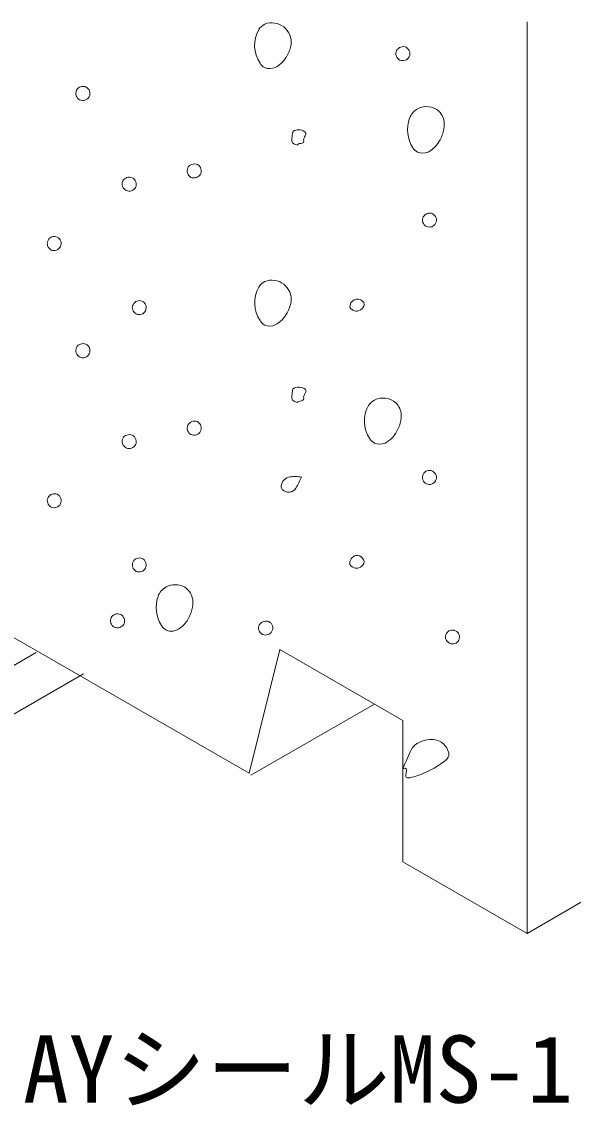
# Model space of a CAD drawing. Units: millimetres, scale not verified. Extents: x -9027 to 5741, y -687 to 9286.
# Drawn here: x 11 to 288, y -75 to 468 of the extents above; entities that cross this region are included whole.
import ezdxf
from ezdxf.enums import TextEntityAlignment as Align

# ---------------------------------------------------------------- set-up
doc = ezdxf.new("R2010")
doc.units = ezdxf.units.MM
doc.header["$LTSCALE"] = 10
doc.layers.add('0-0_文字', color=7, linetype='Continuous', lineweight=18)
doc.layers.add('0-1_レイヤ___3', color=7, linetype='Continuous', lineweight=18)
doc.styles.add('ＭＳ ゴシック', font='')
doc.styles.get('ＭＳ ゴシック').set_extended_font_data('MS Gothic')

msp = doc.modelspace()

# ---------------------------------------------------------------- linework, layer by layer
at = {"layer": '0-1_レイヤ___3'}
for p, q in [((264.65, 467.8), (264.65, 11)), ((264.65, 11), (770.85, 303.8)), ((-346.55, -59.2), (18.65, 151.8)), ((-167.75, 20), (42.45, 141)), ((126.25, 90.2), (187.85, 125.6))]:
    msp.add_line(p, q, dxfattribs=at)
msp.add_lwpolyline([(264.65, 11), (202.45, 46.8), (202.45, 117.6), (140.85, 153.2), (125.45, 91.2), (-56.35, 195.8), (-56.35, 450.8)], dxfattribs=at)
for centre, radius, start, end in [((136.74, 457.51), 9.73, 353.0487, 110.9843), ((144.29, 455.95), 16.14, 150.818, 213.6761), ((137.15, 459.23), 8.34, 117.8956, 146.6145), ((129.5, 459.14), 17.12, 330.8318, 350.5697), ((132.15, 457.18), 13.86, 297.2349, 332.5725), ((202.79, 451.91), 3.84, 157.2059, 239.664), ((202.6, 451.37), 3.91, 68.1331, 148.7368), ((202.13, 451.69), 3.83, 337.0731, 59.7968), ((136.02, 450.19), 6.07, 211.762, 242.2927), ((202.35, 452.12), 3.83, 247.0731, 329.7968), ((135.8, 450.85), 6.57, 246.6608, 294.204), ((42.04, 431.83), 3.56, 63.0728, 153.7971), ((42.07, 431.8), 3.57, 333.2504, 63.6195), ((42.47, 431.94), 3.9, 158.0154, 238.8545), ((41.91, 432.23), 3.91, 248.1331, 328.7368), ((214.57, 416.07), 9.39, 120.1284, 158.7491), ((214.22, 415.57), 9.66, 49.0647, 116.8698), ((221.99, 413.73), 17.17, 160.4433, 212.1357), ((214.12, 416.53), 9.04, 1.0465, 44.5876), ((148.99, 411.49), 1.94, 115.5069, 182.7489), ((149.77, 409.4), 4.16, 92.9323, 112.8177), ((150.84, 392.78), 20.82, 89.9723, 93.5525), ((150.63, 409.57), 4.04, 37.0156, 86.8394), ((209.67, 416.16), 13.5, 339.0692, 2.2836), ((148.78, 408.4), 2.01, 170.84, 234.5656), ((248.62, 400.19), 102.18, 173.7039, 175.2137), ((151.72, 407.77), 0.978, 289.9552, 333.3119), ((150.49, 408.15), 2.25, 338.7369, 16.5566), ((183.58, 395.72), 33.58, 152.4327, 157.0753), ((152.95, 411.67), 0.959, 334.1678, 19.6441), ((208.5, 414.9), 14.05, 297.996, 333.3342), ((203.03, 418.26), 20.45, 331.7943, 340.2031), ((150.37, 411.04), 5.1, 237.2436, 261.8908), ((150.59, 405.76), 0.96, 76.2564, 165.9612), ((150.99, 410.2), 3.51, 267.0806, 287.6241), ((212.61, 407.78), 6.06, 211.7177, 242.3369), ((212.35, 408.4), 6.51, 246.855, 294.8746), ((97.96, 392.67), 3.83, 67.0731, 149.7968), ((98.27, 393.14), 3.9, 158.0154, 238.8545), ((97.71, 393.43), 3.91, 248.1331, 328.7368), ((97.87, 393), 3.57, 333.2504, 63.6195), ((65.59, 386.58), 3.81, 158.2492, 242.8628), ((65.39, 385.98), 3.9, 68.0154, 148.8545), ((65.28, 386.41), 3.56, 333.0728, 63.7971), ((65.3, 386.45), 3.56, 246.0559, 332.3021), ((215.84, 368.39), 3.57, 153.2504, 243.6195), ((215.81, 368.34), 3.56, 66.0559, 152.3021), ((215.68, 368.41), 3.56, 333.0728, 63.7971), ((215.7, 368.45), 3.56, 246.0559, 332.3021), ((27.69, 356.88), 3.31, 61.7857, 156.5724), ((27.94, 356.76), 3.31, 331.7857, 66.5724), ((27.82, 356.59), 3.56, 153.0728, 243.7971), ((27.63, 356.66), 3.54, 247.1426, 335.5987), ((137.15, 330.2), 8.36, 117.7805, 146.318), ((136.85, 328.67), 9.62, 352.7772, 111.9088), ((144.61, 326.97), 16.42, 151.3702, 213.1187), ((70.17, 324.43), 3.31, 151.7857, 246.5724), ((70.48, 324.53), 3.54, 67.1426, 155.5987), ((70.28, 324.61), 3.56, 333.0728, 63.7971), ((129.98, 330.21), 16.64, 330.4135, 350.465), ((179.69, 324.93), 3.84, 48.1818, 182.0479), ((180.62, 326.04), 2.39, 318.4476, 47.0376), ((70.42, 324.31), 3.31, 241.7857, 336.5723), ((131.9, 328.3), 14.05, 297.996, 333.3342), ((177.38, 325.11), 1.55, 191.5328, 238.9024), ((179.88, 328.52), 5.78, 235.0964, 253.4422), ((179.37, 326.25), 3.46, 250.8525, 274.6989), ((178.27, 328.23), 5.61, 284.3397, 317.7099), ((136.01, 321.18), 6.06, 211.7177, 242.3369), ((135.75, 321.8), 6.51, 246.855, 294.8746), ((42.48, 303.14), 3.91, 158.1331, 238.7368), ((42.19, 302.58), 3.9, 68.0154, 148.8545), ((42.08, 303.01), 3.56, 333.0728, 63.7971), ((42.06, 302.98), 3.57, 243.2504, 333.6195), ((225.18, 274.05), 78.59, 173.7587, 175.8525), ((148.91, 282.65), 1.86, 112.0822, 181.7344), ((149.92, 279.84), 4.84, 78.8991, 110.6282), ((150.75, 280.38), 4.22, 46.8543, 88.5514), ((152.8, 282.77), 1.08, 11.9315, 39.1885), ((153, 282.67), 0.914, 332.9842, 20.8277), ((148.83, 279.42), 2.06, 171.0782, 233.9147), ((150.35, 281.99), 5.04, 237.0923, 262.0421), ((150.55, 276.91), 0.898, 147.0555, 174.3644), ((155.29, 260.88), 17.41, 100.8629, 108.4209), ((151.75, 278.91), 0.97, 285.9755, 330.8606), ((150.78, 279.2), 1.96, 337.1857, 17.762), ((166.57, 274.74), 14.81, 149.4855, 160.0225), ((191.77, 271.1), 7.92, 116.3345, 146.0904), ((192.62, 269.57), 9.66, 49.0647, 116.8698), ((199.2, 267.7), 16.04, 150.8207, 213.7003), ((192.52, 270.53), 9.04, 1.0465, 44.5876), ((98.04, 263.87), 3.8, 68.1339, 152.9782), ((97.88, 264.21), 3.56, 333.0728, 63.7971), ((188.07, 270.16), 13.5, 339.0692, 2.2836), ((65.36, 257.07), 3.83, 67.0731, 149.7968), ((97.91, 264.15), 3.56, 156.0484, 242.3097), ((97.86, 264.18), 3.57, 243.2504, 333.6195), ((187.15, 268.98), 13.86, 297.2349, 332.5725), ((181.43, 272.26), 20.45, 331.7943, 340.2031), ((65.58, 257.58), 3.8, 158.1338, 242.9783), ((65.27, 257.53), 3.62, 246.9613, 331.3967), ((65.27, 257.4), 3.57, 333.2504, 63.6195), ((191.02, 261.99), 6.07, 211.762, 242.2927), ((190.8, 262.65), 6.57, 246.6608, 294.204), ((146.61, 234.6), 5.17, 96.6256, 175.592), ((148.18, 227.33), 12.59, 88.0189, 99.9017), ((147.95, 219.03), 20.89, 79.7963, 88.1857), ((-1939.3, 1281.57), 2336.19, 333.35817, 333.51173), ((215.82, 239.39), 3.56, 153.0728, 243.7971), ((215.69, 239.68), 3.31, 61.7857, 156.5724), ((215.67, 239.4), 3.57, 333.2504, 63.6195), ((143.78, 234.9), 2.33, 177.5601, 221.393), ((145.18, 236.53), 4.46, 225.2441, 325.478), ((215.67, 239.53), 3.62, 246.9613, 331.3967), ((27.84, 227.79), 3.57, 153.2504, 243.6195), ((27.81, 227.74), 3.56, 66.0559, 152.3021), ((27.68, 227.81), 3.56, 333.0728, 63.7971), ((27.7, 227.85), 3.56, 246.0559, 332.3021), ((70.44, 195.59), 3.57, 153.2504, 243.6195), ((70.41, 195.54), 3.56, 66.0559, 152.3021), ((70.27, 195.6), 3.57, 333.2504, 63.6195), ((179.96, 196.38), 4.15, 104.6431, 188.0918), ((179.42, 198.23), 4.32, 214.316, 257.3005), ((179.37, 196.8), 3.62, 37.2756, 97.2413), ((178.85, 198.74), 4.81, 279.689, 318.2801), ((180.4, 197.16), 2.6, 321.2939, 44.6622), ((70.3, 195.65), 3.56, 246.0559, 332.3021), ((179.1, 196.29), 2.36, 254.569, 283.4889), ((88.37, 175.63), 10.04, 63.0021, 116.7455), ((95.54, 174.25), 16.74, 160.513, 212.734), ((88.28, 176.64), 9.11, 119.0809, 159.4395), ((88.44, 177.06), 8.76, 0.2184, 59.1063), ((83.54, 176.68), 13.66, 338.7803, 1.7409), ((59.88, 167.74), 3.91, 158.1331, 238.7368), ((59.56, 167.27), 3.83, 67.0731, 149.7968), ((59.12, 167.48), 3.84, 337.2059, 59.664), ((81.9, 175.64), 14.73, 309.2978, 333.2066), ((76.75, 178.79), 20.76, 331.8563, 340.1411), ((59.34, 167.93), 3.84, 247.2059, 329.664), ((86.51, 168.34), 5.95, 211.862, 277.3949), ((85.7, 171.15), 8.86, 280.2319, 308.656), ((133.7, 164.01), 3.61, 153.9443, 242.9256), ((133.79, 163.58), 3.9, 68.0154, 148.8545), ((133.68, 164.01), 3.56, 333.0728, 63.7971), ((227.24, 159.43), 3.56, 63.0728, 153.7971), ((133.54, 164.33), 3.84, 247.2059, 329.664), ((227.32, 159.62), 3.54, 157.1426, 245.5987), ((227.42, 159.31), 3.31, 241.7857, 336.5723), ((227.47, 159.53), 3.36, 332.7453, 65.6127), ((486.5, -25.85), 308.14, 155.2372, 157.192), ((214.31, 98.61), 8.9, 121.5379, 148.848), ((216.86, 94.07), 14.11, 85.7882, 120.7083), ((216.82, 99.32), 8.88, 13.5098, 83.054), ((218.17, 103.83), 8.36, 308.3497, 322.4406), ((222.51, 100.71), 3.02, 319.0766, 13.0537), ((203.65, 89.09), 4.66, 94.5697, 104.8079), ((203.49, 92.95), 0.817, 10.3878, 105.3996), ((190.16, 93.97), 14.16, 346.2355, 356.4789), ((192.68, 138.53), 51.41, 289.6534, 302.9606), ((204.64, 121.27), 30.43, 301.7505, 307.9482), ((206.05, 90.14), 2.19, 167.9283, 194.3632), ((204.76, 89.83), 0.855, 195.9129, 241.9421), ((205.22, 91.21), 2.3, 247.8801, 286.0141), ((197.93, 126.28), 38.12, 281.9975, 288.4186)]:
    msp.add_arc(centre, radius, start, end, dxfattribs=at)

# ---------------------------------------------------------------- texts
at = {"layer": '0-0_文字', "style": 'ＭＳ ゴシック'}
msp.add_text('AYシールMS-1', height=33.72, dxfattribs=at).set_placement((12.03, -83.98), align=Align.BOTTOM_LEFT)

doc.saveas('drawing.dxf')
